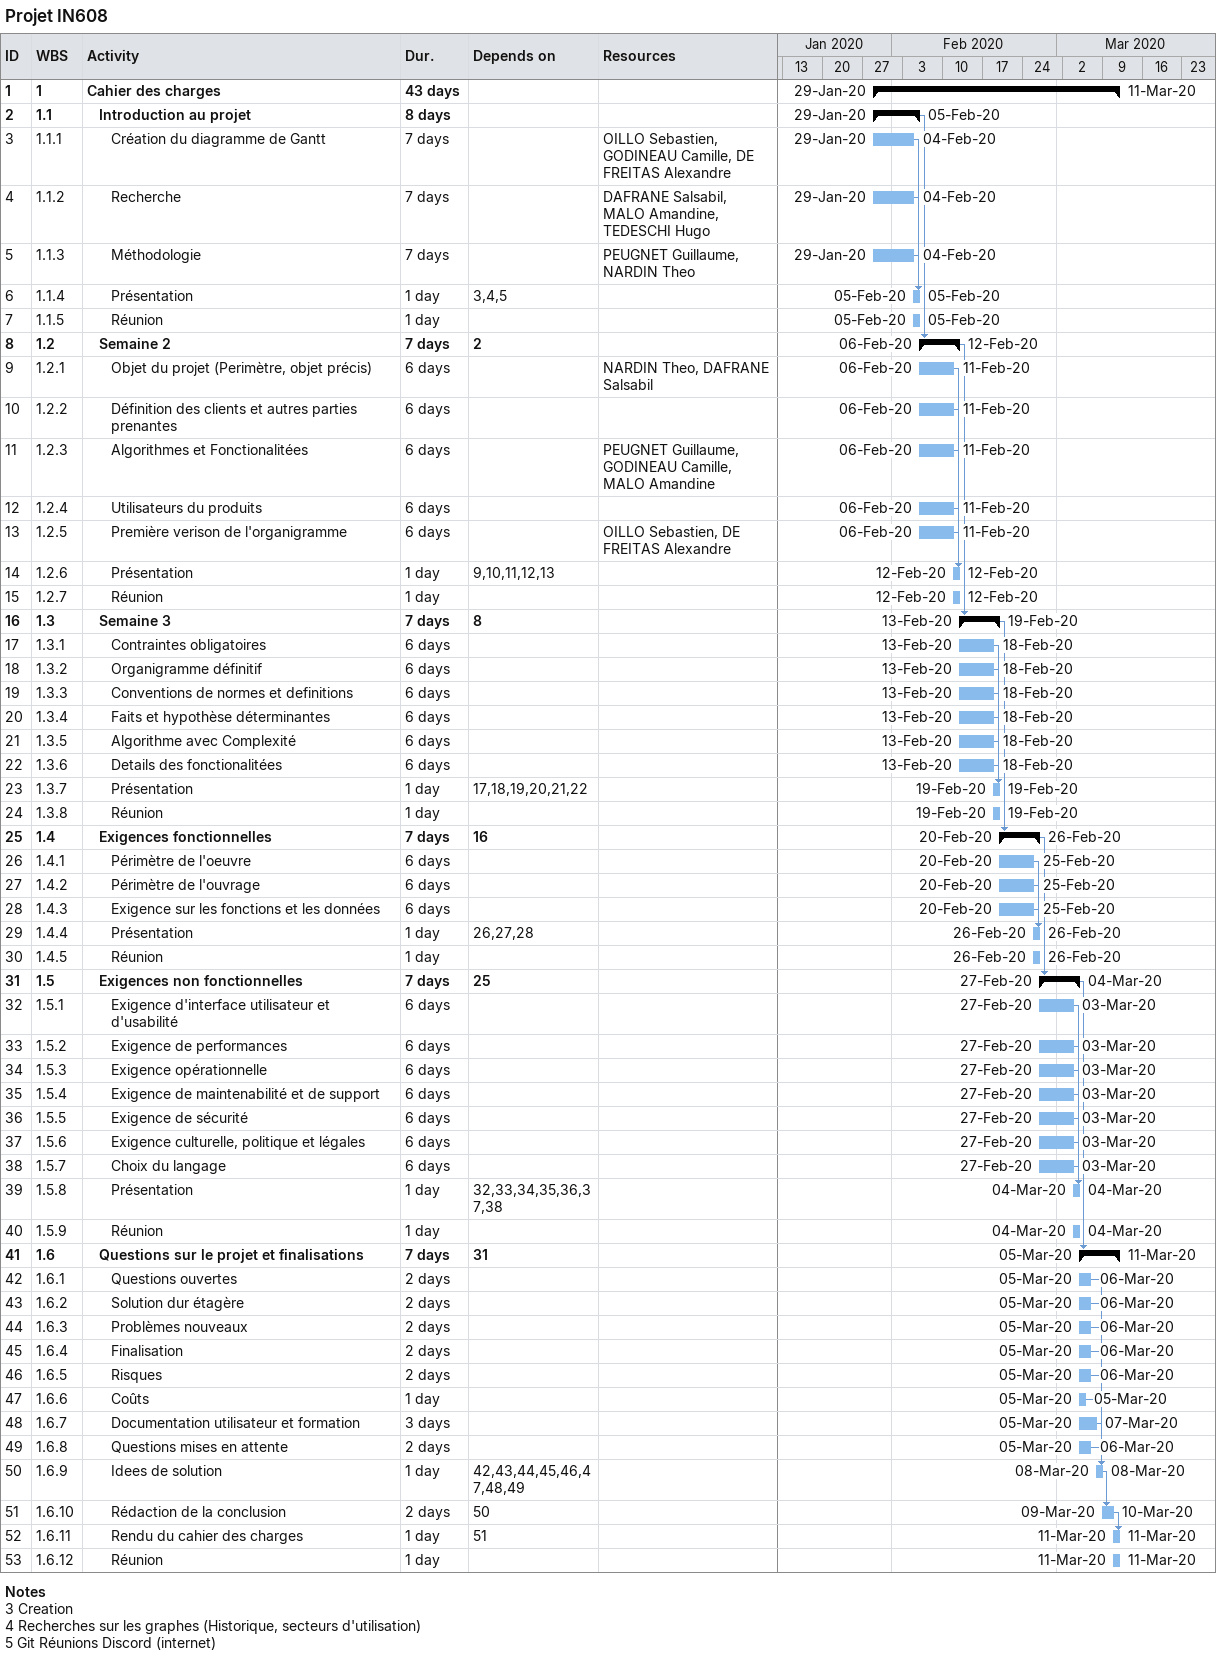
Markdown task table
Projet IN608

| ID | WBS | Task | Duration | Start | Finish | Predecessors | Resources |
|---|---|---|---|---|---|---|---|
| 1 | 1 | **Cahier des charges** | 43d | 2020-01-29 | 2020-03-11 |  |  |
| 2 | 1.1 | **Introduction au projet** | 8d | 2020-01-29 | 2020-02-05 |  |  |
| 3 | 1.1.1 | Création du diagramme de Gantt | 7d | 2020-01-29 | 2020-02-04 |  | OILLO Sebastien, GODINEAU Camille, DE FREITAS Alexandre |
| 4 | 1.1.2 | Recherche | 7d | 2020-01-29 | 2020-02-04 |  | DAFRANE Salsabil, MALO Amandine, TEDESCHI Hugo |
| 5 | 1.1.3 | Méthodologie | 7d | 2020-01-29 | 2020-02-04 |  | PEUGNET Guillaume, NARDIN Theo |
| 6 | 1.1.4 | Présentation | 1d | 2020-02-05 | 2020-02-05 | 3, 4, 5 |  |
| 7 | 1.1.5 | Réunion | 1d | 2020-02-05 | 2020-02-05 |  |  |
| 8 | 1.2 | **Semaine 2** | 7d | 2020-02-06 | 2020-02-12 | 2 |  |
| 9 | 1.2.1 | Objet du projet (Perimètre, objet précis) | 6d | 2020-02-06 | 2020-02-11 |  | NARDIN Theo, DAFRANE Salsabil |
| 10 | 1.2.2 | Définition des clients et autres parties prenantes | 6d | 2020-02-06 | 2020-02-11 |  |  |
| 11 | 1.2.3 | Algorithmes et Fonctionalitées | 6d | 2020-02-06 | 2020-02-11 |  | PEUGNET Guillaume, GODINEAU Camille, MALO Amandine |
| 12 | 1.2.4 | Utilisateurs du produits | 6d | 2020-02-06 | 2020-02-11 |  |  |
| 13 | 1.2.5 | Première verison de l'organigramme | 6d | 2020-02-06 | 2020-02-11 |  | OILLO Sebastien, DE FREITAS Alexandre |
| 14 | 1.2.6 | Présentation | 1d | 2020-02-12 | 2020-02-12 | 9, 10, 11, 12, 13 |  |
| 15 | 1.2.7 | Réunion | 1d | 2020-02-12 | 2020-02-12 |  |  |
| 16 | 1.3 | **Semaine 3** | 7d | 2020-02-13 | 2020-02-19 | 8 |  |
| 17 | 1.3.1 | Contraintes obligatoires | 6d | 2020-02-13 | 2020-02-18 |  |  |
| 18 | 1.3.2 | Organigramme définitif | 6d | 2020-02-13 | 2020-02-18 |  |  |
| 19 | 1.3.3 | Conventions de normes et definitions | 6d | 2020-02-13 | 2020-02-18 |  |  |
| 20 | 1.3.4 | Faits et hypothèse déterminantes | 6d | 2020-02-13 | 2020-02-18 |  |  |
| 21 | 1.3.5 | Algorithme avec Complexité | 6d | 2020-02-13 | 2020-02-18 |  |  |
| 22 | 1.3.6 | Details des fonctionalitées | 6d | 2020-02-13 | 2020-02-18 |  |  |
| 23 | 1.3.7 | Présentation | 1d | 2020-02-19 | 2020-02-19 | 17, 18, 19, 20, 21, 22 |  |
| 24 | 1.3.8 | Réunion | 1d | 2020-02-19 | 2020-02-19 |  |  |
| 25 | 1.4 | **Exigences fonctionnelles** | 7d | 2020-02-20 | 2020-02-26 | 16 |  |
| 26 | 1.4.1 | Périmètre de l'oeuvre | 6d | 2020-02-20 | 2020-02-25 |  |  |
| 27 | 1.4.2 | Périmètre de l'ouvrage | 6d | 2020-02-20 | 2020-02-25 |  |  |
| 28 | 1.4.3 | Exigence sur les fonctions et les données | 6d | 2020-02-20 | 2020-02-25 |  |  |
| 29 | 1.4.4 | Présentation | 1d | 2020-02-26 | 2020-02-26 | 26, 27, 28 |  |
| 30 | 1.4.5 | Réunion | 1d | 2020-02-26 | 2020-02-26 |  |  |
| 31 | 1.5 | **Exigences non fonctionnelles** | 7d | 2020-02-27 | 2020-03-04 | 25 |  |
| 32 | 1.5.1 | Exigence d'interface utilisateur et d'usabilité | 6d | 2020-02-27 | 2020-03-03 |  |  |
| 33 | 1.5.2 | Exigence de performances | 6d | 2020-02-27 | 2020-03-03 |  |  |
| 34 | 1.5.3 | Exigence opérationnelle | 6d | 2020-02-27 | 2020-03-03 |  |  |
| 35 | 1.5.4 | Exigence de maintenabilité et de support | 6d | 2020-02-27 | 2020-03-03 |  |  |
| 36 | 1.5.5 | Exigence de sécurité | 6d | 2020-02-27 | 2020-03-03 |  |  |
| 37 | 1.5.6 | Exigence culturelle, politique et légales | 6d | 2020-02-27 | 2020-03-03 |  |  |
| 38 | 1.5.7 | Choix du langage | 6d | 2020-02-27 | 2020-03-03 |  |  |
| 39 | 1.5.8 | Présentation | 1d | 2020-03-04 | 2020-03-04 | 32, 33, 34, 35, 36, 37, 38 |  |
| 40 | 1.5.9 | Réunion | 1d | 2020-03-04 | 2020-03-04 |  |  |
| 41 | 1.6 | **Questions sur le projet et finalisations** | 7d | 2020-03-05 | 2020-03-11 | 31 |  |
| 42 | 1.6.1 | Questions ouvertes | 2d | 2020-03-05 | 2020-03-06 |  |  |
| 43 | 1.6.2 | Solution dur étagère | 2d | 2020-03-05 | 2020-03-06 |  |  |
| 44 | 1.6.3 | Problèmes nouveaux | 2d | 2020-03-05 | 2020-03-06 |  |  |
| 45 | 1.6.4 | Finalisation | 2d | 2020-03-05 | 2020-03-06 |  |  |
| 46 | 1.6.5 | Risques | 2d | 2020-03-05 | 2020-03-06 |  |  |
| 47 | 1.6.6 | Coûts | 1d | 2020-03-05 | 2020-03-05 |  |  |
| 48 | 1.6.7 | Documentation utilisateur et formation | 3d | 2020-03-05 | 2020-03-07 |  |  |
| 49 | 1.6.8 | Questions mises en attente | 2d | 2020-03-05 | 2020-03-06 |  |  |
| 50 | 1.6.9 | Idees de solution | 1d | 2020-03-08 | 2020-03-08 | 42, 43, 44, 45, 46, 47, 48, 49 |  |
| 51 | 1.6.10 | Rédaction de la conclusion | 2d | 2020-03-09 | 2020-03-10 | 50 |  |
| 52 | 1.6.11 | Rendu du cahier des charges | 1d | 2020-03-11 | 2020-03-11 | 51 |  |
| 53 | 1.6.12 | Réunion | 1d | 2020-03-11 | 2020-03-11 |  |  |

Notes
- 3: Creation
- 4: Recherches sur les graphes (Historique, secteurs d'utilisation)
- 5: Git Réunions Discord (internet)
